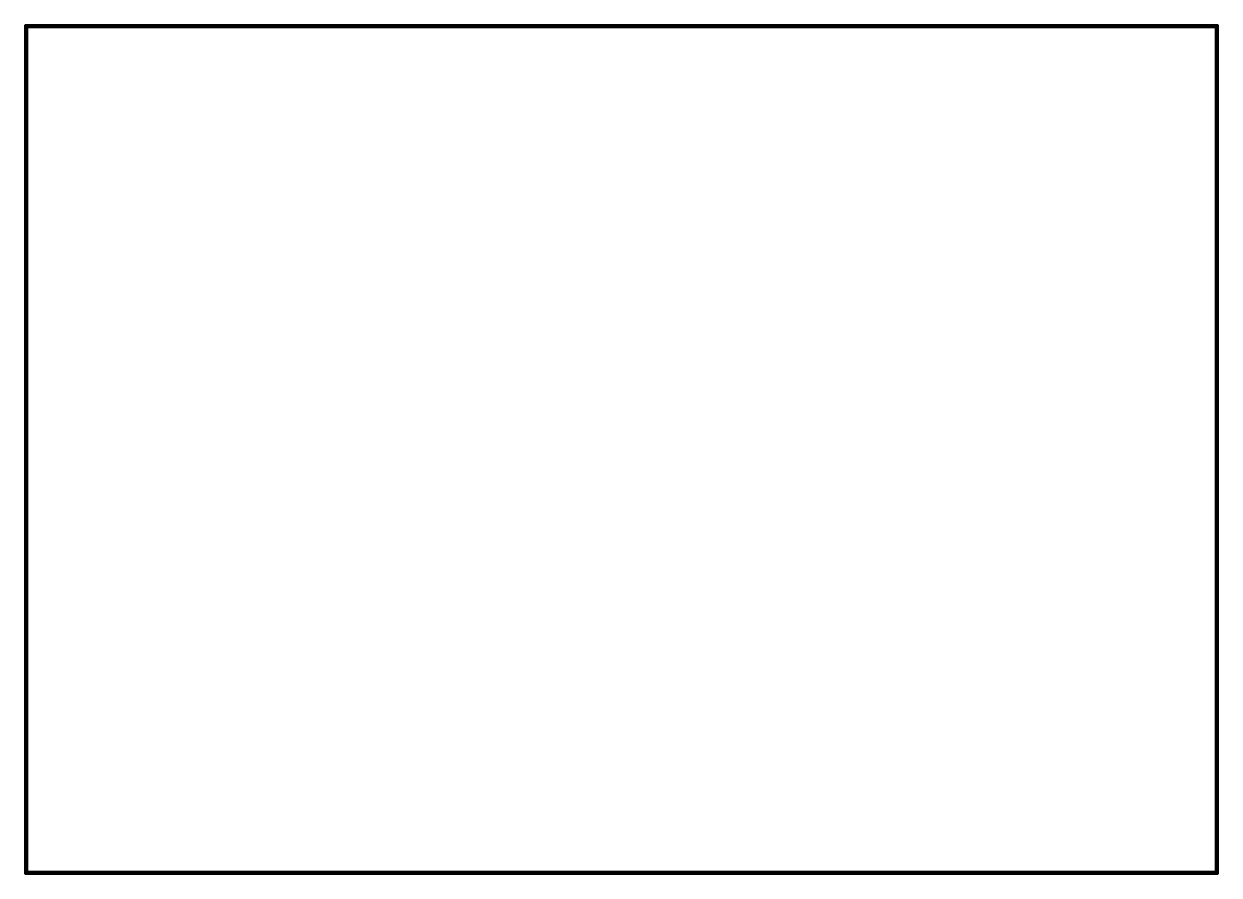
# Model space of a CAD drawing. Extents: x 0 to 106, y 0 to 75.
import ezdxf

# ---------------------------------------------------------------- set-up
doc = ezdxf.new("R2010")
doc.units = 0
doc.layers.add('46', color=134, linetype='CONTINUOUS')

msp = doc.modelspace()

# ---------------------------------------------------------------- linework, layer by layer
at = {"layer": '46', "const_width": 0.4064}
for points in [[(0, 0), (0, 74.98)], [(0, 74.98), (105.41, 74.98)], [(105.41, 74.98), (105.41, 0)], [(105.41, 0), (0, 0)]]:
    msp.add_lwpolyline(points, dxfattribs=at)
at = {"layer": '46', "const_width": 0.2032}
for points in [[(0.1016, 74.98, 1), (-0.1016, 74.98)], [(0, 75.0816, 1), (0, 74.8784)], [(105.5116, 74.98, 1), (105.3084, 74.98)], [(105.41, 74.8784, 1), (105.41, 75.0816)], [(0, 0.1016, 1), (0, -0.1016)], [(-0.1016, 0, 1), (0.1016, 0)], [(105.3084, 0, 1), (105.5116, 0)], [(105.41, -0.1016, 1), (105.41, 0.1016)]]:
    msp.add_lwpolyline(points, format="xyb", dxfattribs=at)

doc.saveas('drawing.dxf')
